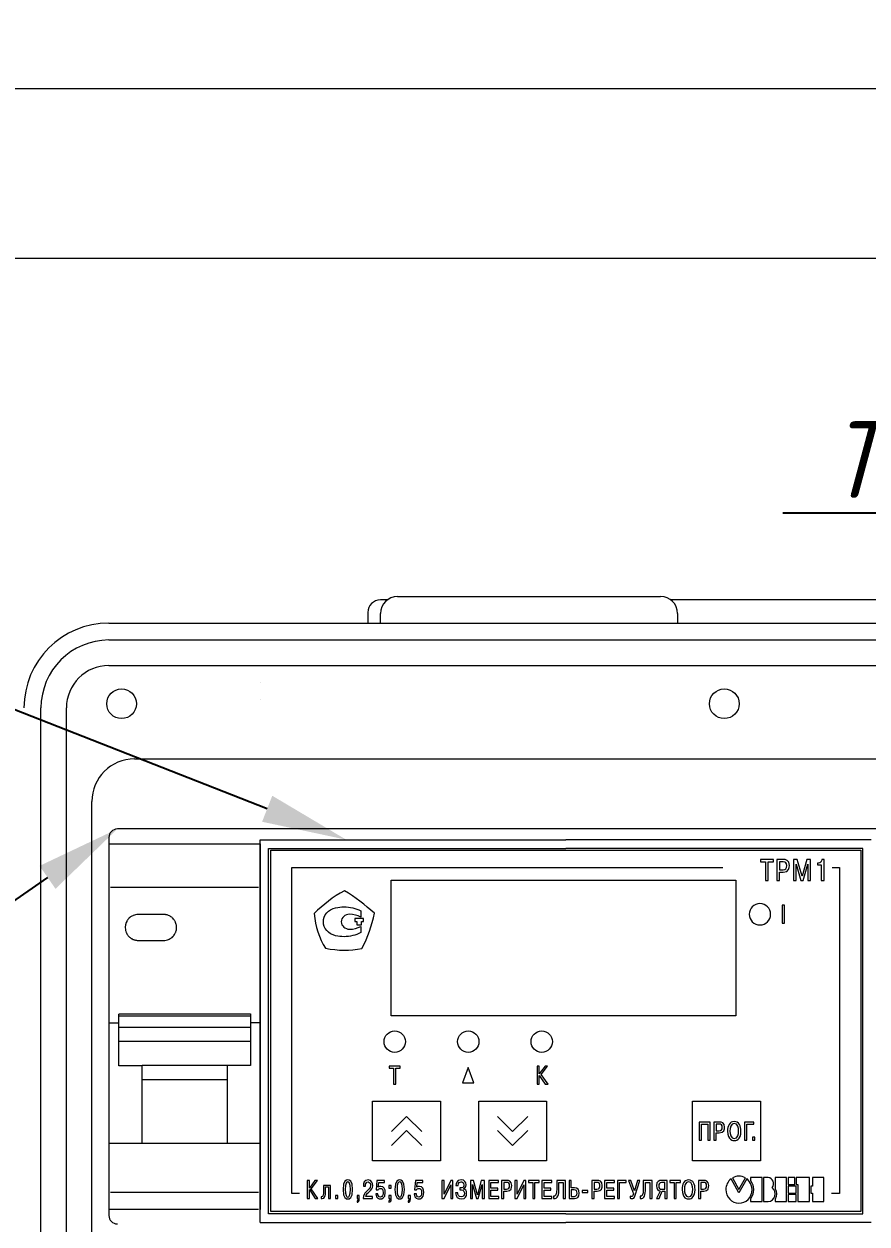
# Model space of a CAD drawing. Extents: x -319 to 3117, y -991 to 292.
# Drawn here: x 1763.8 to 1863.1, y -137.3 to 3.9 of the extents above; entities that cross this region are included whole.
import ezdxf
from ezdxf import colors
from ezdxf.entities.mleader import LeaderData, LeaderLine
from ezdxf.math import Vec2, Vec3

# ---------------------------------------------------------------- set-up
doc = ezdxf.new("R2010")
doc.units = 0
doc.linetypes.add('K5LT_BASIC', pattern=[0])
doc.layers.get('0').update_dxf_attribs({"lineweight": 15})
doc.layers.add('Layer 1', color=7, linetype='Continuous')
doc.styles.get("Standard").update_dxf_attribs({"font": 'GOST_Common Italic_0.ttf'})
doc.dimstyles.new('ISO-25', dxfattribs={"dimtxt": 2.5, "dimasz": 2.5, "dimexe": 1.25, "dimexo": 0.625, "dimtad": 1, "dimtxsty": 'Standard', "dimcen": 2.5, "dimadec": 0, "dimazin": 0, "dimtfac": 1, "dimtmove": 0, "dimatfit": 3, "dimfxl": 1, "dimarcsym": 0})

# ---------------------------------------------------------------- blocks, each defined once
blk = doc.blocks.new('A$C29DB3385')
at = {"layer": 'Layer 1', "lineweight": 20}
for points in [[(17.82, 83.37), (17.82, 83.37), (17.82, 83.37), (17.82, 83.37)], [(17.82, 81.37), (17.82, 81.37), (17.82, 81.37), (17.82, 81.37)], [(0, 64.38), (0, 64.38), (17.82, 64.38), (17.82, 64.38)], [(0, 64.38), (0, 64.38), (0, 21.39), (0, 21.39)], [(17.82, 64.38), (17.82, 64.38), (17.82, 38.29), (17.82, 38.29)], [(0.2, 59.27), (0.2, 59.27), (17.61, 59.27), (17.61, 59.27)], [(6.46, 56.07), (6.46, 56.07), (3.45, 56.07), (3.45, 56.07)], [(3.45, 53.02), (3.45, 53.02), (6.46, 53.02), (6.46, 53.02)], [(1.18, 38.27), (1.18, 38.27), (1.18, 44.34), (1.18, 44.34)], [(16.69, 44.34), (16.69, 44.34), (1.18, 44.34), (1.18, 44.34)], [(16.69, 44.1), (16.69, 44.1), (1.18, 44.1), (1.18, 44.1)], [(16.69, 44.37), (16.69, 44.37), (16.69, 38.29), (16.69, 38.29)], [(16.69, 44.37), (16.69, 44.37), (16.69, 44.37), (16.69, 44.37)], [(16.69, 44.35), (16.69, 44.35), (16.69, 44.35), (16.69, 44.35)], [(16.69, 44.1), (16.69, 44.1), (16.69, 44.1), (16.69, 44.1)], [(0, 43.31), (0, 43.31), (1.18, 43.31), (1.18, 43.31)], [(1.18, 42.82), (1.18, 42.82), (16.69, 42.82), (16.69, 42.82)], [(16.69, 43.34), (16.69, 43.34), (17.82, 43.34), (17.82, 43.34)], [(17.82, 43.34), (17.82, 43.34), (17.82, 43.34), (17.82, 43.34)], [(1.18, 41.14), (1.18, 41.14), (16.69, 41.14), (16.69, 41.14)], [(3.93, 38.27), (3.93, 38.27), (1.18, 38.27), (1.18, 38.27)], [(16.69, 38.29), (16.69, 38.29), (3.93, 38.29), (3.93, 38.29)], [(3.93, 29.16), (3.93, 29.16), (3.93, 38.27), (3.93, 38.27)], [(3.93, 38.27), (3.93, 38.27), (3.93, 38.27), (3.93, 38.27)], [(13.94, 38.27), (13.94, 38.27), (13.94, 29.16), (13.94, 29.16)], [(13.94, 38.27), (13.94, 38.27), (13.94, 38.27), (13.94, 38.27)], [(16.69, 38.29), (16.69, 38.29), (16.69, 38.29), (16.69, 38.29)], [(17.82, 38.29), (17.82, 38.29), (17.82, 21.35), (17.82, 21.35)], [(3.93, 36.65), (3.93, 36.65), (13.94, 36.65), (13.94, 36.65)], [(3.93, 36.65), (3.93, 36.65), (13.94, 36.65), (13.94, 36.65)], [(13.94, 36.65), (13.94, 36.65), (13.94, 36.65), (13.94, 36.65)], [(0, 29.16), (0, 29.16), (17.82, 29.16), (17.82, 29.16)], [(14.61, 29.16), (14.61, 29.16), (17.61, 29.16), (17.61, 29.16)], [(17.82, 29.16), (17.82, 29.16), (17.82, 29.16), (17.82, 29.16)], [(0.2, 23.39), (0.2, 23.39), (17.61, 23.39), (17.61, 23.39)], [(17.61, 23.39), (17.61, 23.39), (17.61, 23.39), (17.61, 23.39)], [(0, 21.39), (0, 21.39), (17.61, 21.39), (17.61, 21.39)], [(17.61, 21.39), (17.61, 21.39), (17.61, 21.39), (17.61, 21.39)]]:
    blk.add_open_spline(points, degree=3, dxfattribs=at)
for points, knots in [([(0, 59.24), (0, 56.7), (0, 54.08), (0, 51.43), (0, 51.43), (0, 48.77), (0, 46.08), (0, 43.41)], [0, 0, 0, 0, 0.333333, 0.333333, 0.333333, 0.666667, 1, 1, 1, 1]), ([(3.45, 56.07), (3.25, 56.07), (3.05, 56.03), (2.87, 55.95), (2.87, 55.95), (2.68, 55.87), (2.51, 55.76), (2.37, 55.62), (2.37, 55.62), (2.3, 55.55), (2.24, 55.47), (2.19, 55.39), (2.19, 55.39), (2.13, 55.3), (2.09, 55.22), (2.05, 55.12), (2.05, 55.12), (2.01, 55.03), (1.98, 54.94), (1.96, 54.84), (1.96, 54.84), (1.94, 54.75), (1.93, 54.65), (1.93, 54.55), (1.93, 54.55), (1.93, 54.35), (1.97, 54.15), (2.05, 53.97), (2.05, 53.97), (2.12, 53.79), (2.23, 53.61), (2.37, 53.47), (2.37, 53.47), (2.44, 53.4), (2.52, 53.34), (2.6, 53.28), (2.6, 53.28), (2.69, 53.22), (2.77, 53.18), (2.87, 53.14), (2.87, 53.14), (2.96, 53.1), (3.06, 53.07), (3.15, 53.05), (3.15, 53.05), (3.25, 53.03), (3.35, 53.02), (3.45, 53.02)], [0, 0, 0, 0, 0.076923, 0.076923, 0.076923, 0.115385, 0.153846, 0.153846, 0.153846, 0.192308, 0.230769, 0.230769, 0.230769, 0.269231, 0.307692, 0.307692, 0.307692, 0.346154, 0.384615, 0.384615, 0.384615, 0.423077, 0.461538, 0.461538, 0.461538, 0.5, 0.538462, 0.538462, 0.538462, 0.576923, 0.615385, 0.615385, 0.615385, 0.653846, 0.692308, 0.692308, 0.692308, 0.730769, 0.769231, 0.769231, 0.769231, 0.807692, 0.846154, 0.846154, 0.846154, 0.923077, 1, 1, 1, 1]), ([(6.46, 53.02), (6.66, 53.02), (6.86, 53.06), (7.04, 53.14), (7.04, 53.14), (7.23, 53.22), (7.4, 53.33), (7.54, 53.47), (7.54, 53.47), (7.61, 53.55), (7.67, 53.62), (7.72, 53.71), (7.72, 53.71), (7.78, 53.79), (7.82, 53.88), (7.86, 53.97), (7.86, 53.97), (7.9, 54.06), (7.93, 54.16), (7.95, 54.25), (7.95, 54.25), (7.96, 54.35), (7.97, 54.45), (7.97, 54.55), (7.97, 54.55), (7.97, 54.74), (7.93, 54.94), (7.86, 55.12), (7.86, 55.12), (7.78, 55.31), (7.67, 55.48), (7.53, 55.62), (7.53, 55.62), (7.46, 55.69), (7.39, 55.75), (7.3, 55.81), (7.3, 55.81), (7.22, 55.86), (7.13, 55.91), (7.04, 55.95), (7.04, 55.95), (6.95, 55.99), (6.85, 56.02), (6.75, 56.04), (6.75, 56.04), (6.66, 56.06), (6.56, 56.07), (6.46, 56.07)], [0, 0, 0, 0, 0.076923, 0.076923, 0.076923, 0.115385, 0.153846, 0.153846, 0.153846, 0.192308, 0.230769, 0.230769, 0.230769, 0.269231, 0.307692, 0.307692, 0.307692, 0.346154, 0.384615, 0.384615, 0.384615, 0.423077, 0.461538, 0.461538, 0.461538, 0.5, 0.538462, 0.538462, 0.538462, 0.576923, 0.615385, 0.615385, 0.615385, 0.653846, 0.692308, 0.692308, 0.692308, 0.730769, 0.769231, 0.769231, 0.769231, 0.807692, 0.846154, 0.846154, 0.846154, 0.923077, 1, 1, 1, 1])]:
    blk.add_open_spline(points, degree=3, knots=knots, dxfattribs=at)
blk = doc.blocks.new('*D170')
at = {"color": 0, "lineweight": -2, "transparency": 16777216}
for p, q in [((1631.77, -3.01), (1631.77, 110.27)), ((2131.77, -3.01), (2131.77, 110.27)), ((1641.77, 109.02), (2121.77, 109.02))]:
    blk.add_line(p, q, dxfattribs=at)
at = {"color": 0, "transparency": 16777216}
for points in [[(1641.77, 110.69), (1641.77, 107.36), (1631.77, 109.02)], [(2121.77, 110.69), (2121.77, 107.36), (2131.77, 109.02)]]:
    blk.add_solid(points, dxfattribs=at)
at = {"layer": 'Defpoints', "color": 0, "transparency": 16777216}
for p in [(2131.77, 109.02), (1631.77, -3.64), (2131.77, -3.64)]:
    blk.add_point(p, dxfattribs=at)
at = {"color": 0, "transparency": 16777216, "insert": (1881.77, 114.65), "char_height": 10, "attachment_point": 5}
blk.add_mtext('500', dxfattribs=at)

msp = doc.modelspace()

# ---------------------------------------------------------------- linework, layer by layer
at = {"color": 0, "linetype": 'Continuous', "lineweight": 20, "extrusion": (0, 1, -2.22045e-16)}
for p, q in [((1631.768, -3.639), (2131.768, -3.639)), ((2111.768, -23.639), (1651.768, -23.639))]:
    msp.add_line(p, q, dxfattribs=at)
at = {"color": 0, "lineweight": 15}
for p, q in [((1807.768, -63.451), (1838.768, -63.451)), ((1806.576, -63.843), (1805.768, -63.843)), ((1923.576, -63.843), (1839.959, -63.843)), ((1804.268, -65.337), (1804.268, -66.568)), ((1805.768, -66.568), (1805.768, -65.443)), ((1840.768, -65.443), (1840.768, -66.568)), ((1773.768, -66.568), (1989.768, -66.568)), ((1773.768, -68.568), (1989.768, -68.568)), ((1773.768, -71.568), (1989.768, -71.568)), ((1765.768, -151.568), (1765.768, -76.568)), ((1768.768, -151.568), (1768.768, -76.568)), ((1776.768, -82.568), (1986.768, -82.568)), ((1771.768, -142.568), (1771.768, -87.568)), ((1773.768, -91.818), (1773.768, -136.318)), ((1778.018, -90.818), (1774.768, -90.818)), ((1788.018, -90.818), (1778.018, -90.818)), ((1798.018, -90.818), (1788.018, -90.818)), ((1792.961, -90.818), (1789.711, -90.818)), ((1975.518, -90.818), (1798.018, -90.818)), ((1792.833, -93.328), (1862.333, -93.328)), ((1792.833, -135.828), (1792.833, -93.328)), ((1862.333, -93.328), (1862.333, -135.828)), ((1858.977, -95.367), (1859.837, -95.367)), ((1853.079, -99.8), (1853.079, -101.915)), ((1853.348, -99.8), (1853.079, -99.8)), ((1853.348, -101.915), (1853.348, -99.8)), ((1853.079, -101.915), (1853.348, -101.915)), ((1808.094, -118.753), (1806.786, -118.753)), ((1806.786, -118.753), (1806.786, -118.991)), ((1806.786, -118.991), (1807.306, -118.991)), ((1807.306, -118.991), (1807.306, -120.867)), ((1807.575, -120.867), (1807.575, -118.991)), ((1807.575, -118.991), (1808.094, -118.991)), ((1808.094, -118.991), (1808.094, -118.753)), ((1816.102, -118.903), (1815.439, -120.717)), ((1816.765, -120.717), (1816.102, -118.903)), ((1824.474, -118.753), (1824.205, -118.753)), ((1824.205, -118.753), (1824.205, -120.867)), ((1824.474, -119.653), (1824.474, -118.753)), ((1825.151, -118.753), (1824.474, -119.653)), ((1824.474, -120.867), (1824.474, -119.834)), ((1824.474, -119.834), (1825.181, -120.867)), ((1824.688, -119.731), (1825.452, -118.753)), ((1825.504, -120.867), (1824.688, -119.731)), ((1825.452, -118.753), (1825.151, -118.753)), ((1807.306, -120.867), (1807.575, -120.867)), ((1815.439, -120.717), (1816.765, -120.717)), ((1824.205, -120.867), (1824.474, -120.867)), ((1825.181, -120.867), (1825.504, -120.867)), ((1804.833, -129.876), (1804.833, -122.876)), ((1804.833, -122.876), (1812.833, -122.876)), ((1812.833, -122.876), (1812.833, -129.876)), ((1817.333, -129.876), (1817.333, -122.876)), ((1817.333, -122.876), (1825.333, -122.876)), ((1825.333, -122.876), (1825.333, -129.876)), ((1842.512, -129.876), (1842.512, -122.876)), ((1842.512, -122.876), (1850.512, -122.876)), ((1850.512, -122.876), (1850.512, -129.876)), ((1807.043, -126.445), (1808.832, -124.656)), ((1808.832, -124.656), (1810.622, -126.447)), ((1821.334, -126.447), (1819.543, -124.656)), ((1823.122, -124.658), (1821.334, -126.447)), ((1807.043, -128.094), (1808.832, -126.305)), ((1808.832, -126.305), (1810.622, -128.096)), ((1821.334, -128.096), (1819.543, -126.305)), ((1823.122, -126.307), (1821.334, -128.096)), ((1812.833, -129.876), (1804.833, -129.876)), ((1825.333, -129.876), (1817.333, -129.876)), ((1850.512, -129.876), (1842.512, -129.876)), ((1862.333, -135.828), (1792.833, -135.828))]:
    msp.add_line(p, q, dxfattribs=at)
at = {"color": 0, "linetype": 'K5LT_BASIC', "lineweight": 15}
for p, q in [((1791.583, -137.158), (1791.583, -92.078)), ((1791.583, -92.078), (1827.583, -92.078)), ((1792.583, -136.118), (1792.583, -93.118)), ((1792.583, -93.118), (1827.583, -93.118)), ((1863.583, -92.078), (1827.583, -92.078)), ((1862.583, -93.118), (1827.583, -93.118)), ((1862.583, -136.118), (1862.583, -93.118)), ((1827.583, -136.118), (1792.583, -136.118)), ((1827.583, -136.118), (1862.583, -136.118)), ((1791.583, -137.158), (1827.583, -137.158)), ((1863.583, -137.158), (1827.583, -137.158))]:
    msp.add_line(p, q, dxfattribs=at)
at = {"color": 0, "linetype": 'Continuous', "lineweight": 15}
for p, q in [((1852.051, -94.408), (1850.512, -94.408)), ((1850.512, -94.408), (1850.512, -94.688)), ((1852.051, -94.688), (1852.051, -94.408)), ((1853.234, -94.408), (1852.47, -94.408)), ((1852.47, -94.408), (1852.47, -96.895)), ((1854.868, -94.408), (1854.428, -94.408)), ((1854.428, -94.408), (1854.428, -96.895)), ((1855.429, -96.387), (1854.868, -94.408)), ((1855.991, -94.408), (1855.429, -96.387)), ((1856.432, -94.408), (1855.991, -94.408)), ((1856.432, -96.895), (1856.432, -94.408)), ((1858.012, -94.408), (1857.771, -94.408)), ((1858.012, -96.895), (1858.012, -94.408)), ((1850.512, -94.688), (1851.124, -94.688)), ((1851.124, -94.688), (1851.124, -96.895)), ((1851.44, -96.895), (1851.44, -94.688)), ((1851.44, -94.688), (1852.051, -94.688)), ((1853.184, -94.688), (1852.786, -94.688)), ((1852.786, -94.688), (1852.786, -95.623)), ((1852.786, -95.623), (1853.184, -95.623)), ((1852.786, -96.895), (1852.786, -95.904)), ((1852.786, -95.904), (1853.213, -95.904)), ((1854.744, -95.09), (1854.733, -94.955)), ((1854.733, -94.955), (1854.744, -94.955)), ((1854.744, -94.955), (1855.298, -96.895)), ((1854.744, -96.895), (1854.744, -95.09)), ((1855.561, -96.895), (1856.115, -94.955)), ((1856.115, -94.955), (1856.126, -94.955)), ((1856.126, -94.955), (1856.115, -95.09)), ((1856.115, -95.09), (1856.115, -96.895)), ((1857.351, -94.852), (1857.262, -94.852)), ((1857.262, -94.852), (1857.262, -95.026)), ((1857.262, -95.026), (1857.696, -95.026)), ((1857.696, -95.026), (1857.696, -96.895)), ((1851.124, -96.895), (1851.44, -96.895)), ((1852.47, -96.895), (1852.786, -96.895)), ((1854.428, -96.895), (1854.744, -96.895)), ((1855.298, -96.895), (1855.561, -96.895)), ((1856.115, -96.895), (1856.432, -96.895)), ((1857.696, -96.895), (1858.012, -96.895)), ((1844.593, -125.319), (1843.294, -125.319)), ((1843.294, -125.319), (1843.294, -127.433)), ((1843.563, -127.433), (1843.563, -125.558)), ((1843.563, -125.558), (1844.324, -125.558)), ((1844.324, -125.558), (1844.324, -127.433)), ((1844.593, -127.433), (1844.593, -125.319)), ((1845.695, -125.319), (1845.045, -125.319)), ((1845.045, -125.319), (1845.045, -127.433)), ((1845.653, -125.558), (1845.314, -125.558)), ((1845.314, -125.558), (1845.314, -126.352)), ((1849.73, -125.319), (1848.655, -125.319)), ((1848.655, -125.319), (1848.655, -127.433)), ((1848.923, -127.433), (1848.923, -125.558)), ((1848.923, -125.558), (1849.73, -125.558)), ((1849.73, -125.558), (1849.73, -125.319)), ((1845.314, -126.352), (1845.653, -126.352)), ((1845.314, -127.433), (1845.314, -126.591)), ((1845.314, -126.591), (1845.677, -126.591)), ((1849.854, -127.104), (1849.576, -127.104)), ((1849.576, -127.104), (1849.576, -127.433)), ((1849.854, -127.433), (1849.854, -127.104)), ((1843.294, -127.433), (1843.563, -127.433)), ((1844.324, -127.433), (1844.593, -127.433)), ((1845.045, -127.433), (1845.314, -127.433)), ((1848.655, -127.433), (1848.923, -127.433)), ((1849.576, -127.433), (1849.854, -127.433)), ((1797.39, -132.19), (1797.131, -132.19)), ((1797.131, -132.19), (1797.131, -134.304)), ((1798.041, -132.19), (1797.39, -133.09)), ((1797.39, -133.09), (1797.39, -132.19)), ((1797.596, -133.169), (1798.332, -132.19)), ((1798.332, -132.19), (1798.041, -132.19)), ((1799.881, -132.77), (1799.052, -132.77)), ((1799.052, -132.77), (1799.052, -133.347)), ((1799.881, -134.304), (1799.881, -132.77)), ((1804.001, -132.864), (1804.001, -132.773)), ((1805.352, -132.19), (1805.244, -133.305)), ((1806.239, -132.19), (1805.352, -132.19)), ((1805.5, -132.997), (1805.555, -132.429)), ((1805.555, -132.429), (1806.239, -132.429)), ((1806.239, -132.429), (1806.239, -132.19)), ((1807.032, -132.77), (1806.764, -132.77)), ((1806.764, -132.77), (1806.764, -133.099)), ((1807.032, -133.099), (1807.032, -132.77)), ((1809.884, -132.19), (1809.776, -133.305)), ((1810.771, -132.19), (1809.884, -132.19)), ((1810.032, -132.997), (1810.088, -132.429)), ((1810.088, -132.429), (1810.771, -132.429)), ((1810.771, -132.429), (1810.771, -132.19)), ((1813.265, -132.19), (1813.006, -132.19)), ((1813.006, -132.19), (1813.006, -134.304)), ((1813.259, -134.304), (1814.039, -132.692)), ((1814.041, -132.19), (1813.265, -133.791)), ((1813.265, -133.791), (1813.265, -132.19)), ((1814.039, -132.692), (1814.039, -134.304)), ((1814.297, -132.19), (1814.041, -132.19)), ((1814.297, -134.304), (1814.297, -132.19)), ((1814.644, -132.776), (1814.902, -132.776)), ((1816.72, -132.19), (1816.36, -132.19)), ((1816.36, -132.19), (1816.36, -134.304)), ((1816.618, -132.77), (1816.61, -132.655)), ((1816.61, -132.655), (1816.618, -132.655)), ((1816.618, -132.655), (1817.072, -134.304)), ((1816.618, -134.304), (1816.618, -132.77)), ((1817.18, -133.872), (1816.72, -132.19)), ((1817.639, -132.19), (1817.18, -133.872)), ((1817.287, -134.304), (1817.741, -132.655)), ((1818, -132.19), (1817.639, -132.19)), ((1817.741, -132.655), (1817.75, -132.655)), ((1817.75, -132.655), (1817.741, -132.77)), ((1817.741, -132.77), (1817.741, -134.304)), ((1818, -134.304), (1818, -132.19)), ((1819.675, -132.19), (1818.524, -132.19)), ((1818.524, -132.19), (1818.524, -134.304)), ((1818.782, -132.429), (1819.675, -132.429)), ((1818.782, -133.093), (1818.782, -132.429)), ((1819.675, -132.429), (1819.675, -132.19)), ((1820.652, -132.19), (1820.027, -132.19)), ((1820.027, -132.19), (1820.027, -134.304)), ((1820.286, -132.429), (1820.286, -133.223)), ((1820.612, -132.429), (1820.286, -132.429)), ((1821.86, -132.19), (1821.601, -132.19)), ((1821.601, -132.19), (1821.601, -134.304)), ((1821.854, -134.304), (1822.633, -132.692)), ((1822.636, -132.19), (1821.86, -133.791)), ((1821.86, -133.791), (1821.86, -132.19)), ((1822.633, -132.692), (1822.633, -134.304)), ((1822.892, -132.19), (1822.636, -132.19)), ((1822.892, -134.304), (1822.892, -132.19)), ((1824.466, -132.19), (1823.205, -132.19)), ((1823.205, -132.19), (1823.205, -132.429)), ((1823.205, -132.429), (1823.706, -132.429)), ((1823.706, -132.429), (1823.706, -134.304)), ((1823.965, -134.304), (1823.965, -132.429)), ((1823.965, -132.429), (1824.466, -132.429)), ((1824.466, -132.429), (1824.466, -132.19)), ((1825.931, -132.19), (1824.78, -132.19)), ((1824.78, -132.19), (1824.78, -134.304)), ((1825.038, -132.429), (1825.931, -132.429)), ((1825.038, -133.093), (1825.038, -132.429)), ((1825.931, -132.429), (1825.931, -132.19)), ((1827.548, -132.19), (1826.525, -132.19)), ((1826.525, -132.19), (1826.525, -133.099)), ((1826.783, -132.429), (1827.289, -132.429)), ((1826.783, -133.16), (1826.783, -132.429)), ((1827.289, -132.429), (1827.289, -134.304)), ((1827.548, -134.304), (1827.548, -132.19)), ((1827.984, -132.19), (1827.984, -134.304)), ((1828.244, -132.19), (1827.984, -132.19)), ((1828.244, -133.051), (1828.244, -132.19)), ((1831.303, -132.19), (1830.678, -132.19)), ((1830.678, -132.19), (1830.678, -134.304)), ((1831.262, -132.429), (1830.937, -132.429)), ((1830.937, -132.429), (1830.937, -133.223)), ((1833.316, -132.19), (1832.164, -132.19)), ((1832.164, -132.19), (1832.164, -134.304)), ((1832.423, -132.429), (1833.316, -132.429)), ((1832.423, -133.093), (1832.423, -132.429)), ((1833.316, -132.429), (1833.316, -132.19)), ((1834.703, -132.19), (1833.668, -132.19)), ((1833.668, -132.19), (1833.668, -134.304)), ((1833.927, -134.304), (1833.927, -132.429)), ((1833.927, -132.429), (1834.703, -132.429)), ((1834.703, -132.429), (1834.703, -132.19)), ((1835.27, -132.19), (1834.97, -132.19)), ((1834.97, -132.19), (1835.558, -133.779)), ((1835.692, -133.416), (1835.27, -132.19)), ((1836.041, -132.19), (1835.692, -133.416)), ((1835.782, -133.927), (1836.308, -132.19)), ((1836.308, -132.19), (1836.041, -132.19)), ((1837.751, -132.19), (1836.727, -132.19)), ((1836.727, -132.19), (1836.727, -133.099)), ((1836.986, -132.429), (1837.492, -132.429)), ((1836.986, -133.16), (1836.986, -132.429)), ((1837.492, -132.429), (1837.492, -134.304)), ((1837.751, -134.304), (1837.751, -132.19)), ((1839.52, -132.19), (1838.862, -132.19)), ((1839.261, -132.429), (1838.88, -132.429)), ((1839.261, -133.226), (1839.261, -132.429)), ((1839.52, -134.304), (1839.52, -132.19)), ((1841.102, -132.19), (1839.842, -132.19)), ((1839.842, -132.19), (1839.842, -132.429)), ((1839.842, -132.429), (1840.342, -132.429)), ((1840.342, -132.429), (1840.342, -134.304)), ((1840.602, -134.304), (1840.602, -132.429)), ((1840.602, -132.429), (1841.102, -132.429)), ((1841.102, -132.429), (1841.102, -132.19)), ((1843.856, -132.19), (1843.231, -132.19)), ((1843.231, -132.19), (1843.231, -134.304)), ((1843.815, -132.429), (1843.49, -132.429)), ((1843.49, -132.429), (1843.49, -133.223)), ((1847.989, -133.64), (1847.065, -131.99)), ((1847.222, -131.89), (1847.991, -133.272)), ((1848.916, -131.988), (1847.989, -133.64)), ((1847.991, -133.272), (1848.763, -131.89)), ((1850.711, -131.86), (1849.352, -131.86)), ((1849.352, -131.86), (1849.352, -132.186)), ((1850.711, -134.679), (1850.711, -131.86)), ((1851.418, -131.86), (1850.891, -131.86)), ((1850.891, -131.86), (1850.891, -134.68)), ((1853.605, -131.86), (1852.248, -131.86)), ((1852.248, -131.86), (1852.248, -133.167)), ((1853.605, -134.68), (1853.605, -131.86)), ((1854.57, -131.861), (1853.787, -131.861)), ((1853.787, -131.861), (1853.787, -132.678)), ((1853.787, -132.678), (1854.57, -132.678)), ((1854.57, -132.678), (1854.57, -131.861)), ((1856.289, -131.861), (1854.749, -131.861)), ((1854.749, -131.861), (1854.749, -132.678)), ((1854.749, -132.678), (1854.93, -132.678)), ((1854.93, -132.678), (1854.93, -134.681)), ((1856.289, -134.681), (1856.289, -131.861)), ((1858.01, -131.862), (1856.652, -131.862)), ((1856.652, -131.862), (1856.652, -132.868)), ((1858.01, -134.682), (1858.01, -131.862)), ((1797.39, -134.304), (1797.39, -133.272)), ((1797.39, -133.272), (1798.07, -134.304)), ((1798.381, -134.304), (1797.596, -133.169)), ((1798.782, -134.108), (1798.782, -134.301)), ((1799.285, -133.347), (1799.285, -132.957)), ((1799.285, -132.957), (1799.64, -132.957)), ((1799.64, -132.957), (1799.64, -134.304)), ((1800.744, -133.975), (1800.476, -133.975)), ((1800.476, -133.975), (1800.476, -134.304)), ((1800.744, -134.304), (1800.744, -133.975)), ((1803.272, -133.975), (1803.004, -133.975)), ((1803.004, -133.975), (1803.004, -134.304)), ((1803.272, -134.408), (1803.272, -133.975)), ((1803.748, -132.8), (1803.748, -132.864)), ((1803.748, -132.864), (1804.001, -132.864)), ((1804.838, -134.066), (1804.021, -134.066)), ((1804.838, -134.304), (1804.838, -134.066)), ((1805.457, -133.764), (1805.201, -133.764)), ((1805.244, -133.305), (1805.488, -133.305)), ((1806.764, -133.099), (1807.032, -133.099)), ((1807.032, -133.975), (1806.764, -133.975)), ((1806.764, -133.975), (1806.764, -134.304)), ((1807.032, -134.408), (1807.032, -133.975)), ((1809.298, -133.975), (1809.03, -133.975)), ((1809.03, -133.975), (1809.03, -134.304)), ((1809.298, -134.408), (1809.298, -133.975)), ((1809.989, -133.764), (1809.733, -133.764)), ((1809.776, -133.305), (1810.021, -133.305)), ((1814.876, -133.655), (1814.617, -133.655)), ((1815.275, -133.072), (1815.095, -133.072)), ((1815.095, -133.072), (1815.095, -133.311)), ((1815.095, -133.311), (1815.292, -133.311)), ((1815.548, -133.187), (1815.548, -133.175)), ((1819.594, -133.093), (1818.782, -133.093)), ((1818.782, -134.066), (1818.782, -133.332)), ((1818.782, -133.332), (1819.594, -133.332)), ((1819.701, -134.066), (1818.782, -134.066)), ((1819.594, -133.332), (1819.594, -133.093)), ((1819.701, -134.304), (1819.701, -134.066)), ((1820.286, -133.223), (1820.612, -133.223)), ((1820.286, -134.304), (1820.286, -133.462)), ((1820.286, -133.462), (1820.635, -133.462)), ((1825.85, -133.093), (1825.038, -133.093)), ((1825.038, -134.066), (1825.038, -133.332)), ((1825.038, -133.332), (1825.85, -133.332)), ((1825.957, -134.066), (1825.038, -134.066)), ((1825.85, -133.332), (1825.85, -133.093)), ((1825.957, -134.304), (1825.957, -134.066)), ((1826.16, -134.048), (1826.16, -134.301)), ((1828.636, -133.051), (1828.244, -133.051)), ((1828.584, -133.29), (1828.244, -133.29)), ((1828.244, -133.29), (1828.244, -134.066)), ((1828.244, -134.066), (1828.604, -134.066)), ((1830.172, -133.368), (1829.538, -133.368)), ((1829.538, -133.368), (1829.538, -133.625)), ((1829.538, -133.625), (1830.172, -133.625)), ((1830.172, -133.625), (1830.172, -133.368)), ((1830.937, -133.223), (1831.262, -133.223)), ((1830.937, -134.304), (1830.937, -133.462)), ((1830.937, -133.462), (1831.286, -133.462)), ((1833.234, -133.093), (1832.423, -133.093)), ((1832.423, -134.066), (1832.423, -133.332)), ((1832.423, -133.332), (1833.234, -133.332)), ((1833.342, -134.066), (1832.423, -134.066)), ((1833.234, -133.332), (1833.234, -133.093)), ((1833.342, -134.304), (1833.342, -134.066)), ((1835.165, -134.039), (1835.165, -134.295)), ((1836.363, -134.048), (1836.363, -134.301)), ((1838.699, -133.434), (1838.278, -134.304)), ((1838.58, -134.304), (1838.958, -133.465)), ((1838.909, -133.226), (1839.261, -133.226)), ((1838.958, -133.465), (1839.261, -133.465)), ((1839.261, -133.465), (1839.261, -134.304)), ((1843.49, -133.223), (1843.815, -133.223)), ((1843.49, -134.304), (1843.49, -133.462)), ((1843.49, -133.462), (1843.839, -133.462)), ((1854.75, -132.868), (1853.787, -132.868)), ((1853.787, -132.868), (1853.787, -133.675)), ((1853.787, -133.675), (1854.75, -133.675)), ((1854.75, -133.863), (1853.787, -133.863)), ((1853.787, -133.863), (1853.787, -134.68)), ((1854.75, -133.675), (1854.75, -132.868)), ((1854.75, -134.68), (1854.75, -133.863)), ((1856.652, -132.868), (1856.471, -132.868)), ((1856.471, -132.868), (1856.471, -133.675)), ((1856.471, -133.675), (1856.652, -133.675)), ((1856.652, -133.675), (1856.652, -134.682)), ((1797.131, -134.304), (1797.39, -134.304)), ((1798.07, -134.304), (1798.381, -134.304)), ((1799.64, -134.304), (1799.881, -134.304)), ((1800.476, -134.304), (1800.744, -134.304)), ((1803.004, -134.304), (1803.115, -134.304)), ((1803.004, -134.589), (1803.004, -134.764)), ((1803.115, -134.304), (1803.115, -134.374)), ((1803.742, -134.304), (1804.838, -134.304)), ((1806.764, -134.304), (1806.874, -134.304)), ((1806.764, -134.589), (1806.764, -134.764)), ((1806.874, -134.304), (1806.874, -134.374)), ((1809.03, -134.304), (1809.141, -134.304)), ((1809.03, -134.589), (1809.03, -134.764)), ((1809.141, -134.304), (1809.141, -134.374)), ((1813.006, -134.304), (1813.259, -134.304)), ((1814.039, -134.304), (1814.297, -134.304)), ((1816.36, -134.304), (1816.618, -134.304)), ((1817.072, -134.304), (1817.287, -134.304)), ((1817.741, -134.304), (1818, -134.304)), ((1818.524, -134.304), (1819.701, -134.304)), ((1820.027, -134.304), (1820.286, -134.304)), ((1821.601, -134.304), (1821.854, -134.304)), ((1822.633, -134.304), (1822.892, -134.304)), ((1823.706, -134.304), (1823.965, -134.304)), ((1824.78, -134.304), (1825.957, -134.304)), ((1827.289, -134.304), (1827.548, -134.304)), ((1827.984, -134.304), (1828.636, -134.304)), ((1830.678, -134.304), (1830.937, -134.304)), ((1832.164, -134.304), (1833.342, -134.304)), ((1833.668, -134.304), (1833.927, -134.304)), ((1837.492, -134.304), (1837.751, -134.304)), ((1838.278, -134.304), (1838.58, -134.304)), ((1839.261, -134.304), (1839.52, -134.304)), ((1840.342, -134.304), (1840.602, -134.304)), ((1843.231, -134.304), (1843.49, -134.304)), ((1849.352, -134.361), (1849.352, -134.679)), ((1849.352, -134.679), (1850.711, -134.679)), ((1850.891, -134.68), (1851.418, -134.68)), ((1852.248, -134.379), (1852.248, -134.68)), ((1852.248, -134.68), (1853.605, -134.68)), ((1853.787, -134.68), (1854.75, -134.68)), ((1854.93, -134.681), (1856.289, -134.681)), ((1856.652, -134.682), (1858.01, -134.682))]:
    msp.add_line(p, q, dxfattribs=at)
at = {"color": 0, "lineweight": 15}
for centre in [(1775.268, -76.068), (1846.268, -76.068)]:
    msp.add_circle(centre, 1.75, dxfattribs=at)
for centre, radius, start, end in [((1807.764, -65.447), 1.996, 89.89087, 179.89079), ((1838.771, -65.447), 1.996, 0.10936, 90.10909), ((1805.765, -65.34), 1.497, 89.89091, 179.89053), ((1773.768, -76.568), 10, 90, 180), ((1773.768, -76.568), 8, 90, 180), ((1773.768, -76.568), 5, 90, 180), ((1776.768, -87.568), 5, 90, 180), ((1774.768, -91.818), 1, 90, 180), ((1774.768, -136.318), 1, 180, 270)]:
    msp.add_arc(centre, radius, start, end, dxfattribs=at)
for points in [[(1850.238, -93.329), (1852.61, -93.329), (1854.732, -93.329), (1856.512, -93.329)], [(1850.238, -93.329), (1852.61, -93.329), (1854.732, -93.329), (1856.512, -93.329)], [(1862.337, -97.711), (1862.337, -100.535), (1862.337, -104.47), (1862.337, -108.747)], [(1862.337, -97.711), (1862.337, -100.535), (1862.337, -104.47), (1862.337, -108.747)], [(1850.457, -102.117), (1851.152, -102.117), (1851.716, -101.553), (1851.716, -100.858)]]:
    msp.add_open_spline(points, degree=3, dxfattribs=at)
at = {"color": 0, "linetype": 'Continuous', "lineweight": 15}
for points, knots in [([(1853.213, -95.904), (1853.906, -95.904), (1853.941, -95.36), (1853.941, -95.122), (1853.941, -94.465), (1853.486, -94.408), (1853.234, -94.408)], [4, 4, 4, 4, 5, 5, 5, 6, 6, 6, 6]), ([(1853.184, -95.623), (1853.515, -95.623), (1853.621, -95.431), (1853.621, -95.129), (1853.621, -94.824), (1853.483, -94.688), (1853.184, -94.688)], [1, 1, 1, 1, 2, 2, 2, 3, 3, 3, 3]), ([(1845.653, -126.352), (1845.933, -126.352), (1846.024, -126.189), (1846.024, -125.932), (1846.024, -125.672), (1845.906, -125.558), (1845.653, -125.558)], [1, 1, 1, 1, 2, 2, 2, 3, 3, 3, 3]), ([(1845.677, -126.591), (1846.266, -126.591), (1846.296, -126.128), (1846.296, -125.926), (1846.296, -125.367), (1845.909, -125.319), (1845.695, -125.319)], [4, 4, 4, 4, 5, 5, 5, 6, 6, 6, 6]), ([(1804.338, -133.604), (1804.739, -133.256), (1804.844, -133.132), (1804.844, -132.767), (1804.844, -132.604), (1804.809, -132.127), (1804.303, -132.127), (1803.835, -132.127), (1803.748, -132.553), (1803.748, -132.8)], [2, 2, 2, 2, 3, 3, 3, 4, 4, 4, 5, 5, 5, 5]), ([(1804.001, -132.773), (1804.001, -132.571), (1804.088, -132.365), (1804.294, -132.365), (1804.556, -132.365), (1804.582, -132.661), (1804.582, -132.77), (1804.582, -133.154), (1804.35, -133.253), (1804.076, -133.525)], [8, 8, 8, 8, 9, 9, 9, 10, 10, 10, 11, 11, 11, 11]), ([(1815.548, -133.175), (1815.697, -133.136), (1815.854, -133.006), (1815.854, -132.719), (1815.854, -132.39), (1815.682, -132.127), (1815.275, -132.127), (1814.699, -132.127), (1814.647, -132.604), (1814.644, -132.776)], [4, 4, 4, 4, 5, 5, 5, 6, 6, 6, 7, 7, 7, 7]), ([(1814.902, -132.776), (1814.923, -132.414), (1815.115, -132.365), (1815.257, -132.365), (1815.33, -132.365), (1815.589, -132.372), (1815.589, -132.737), (1815.589, -133.06), (1815.356, -133.072), (1815.275, -133.072)], [8, 8, 8, 8, 9, 9, 9, 10, 10, 10, 11, 11, 11, 11]), ([(1820.612, -133.223), (1820.882, -133.223), (1820.97, -133.06), (1820.97, -132.803), (1820.97, -132.544), (1820.856, -132.429), (1820.612, -132.429)], [1, 1, 1, 1, 2, 2, 2, 3, 3, 3, 3]), ([(1820.635, -133.462), (1821.202, -133.462), (1821.231, -133), (1821.231, -132.797), (1821.231, -132.239), (1820.859, -132.19), (1820.652, -132.19)], [4, 4, 4, 4, 5, 5, 5, 6, 6, 6, 6]), ([(1831.262, -133.223), (1831.533, -133.223), (1831.62, -133.06), (1831.62, -132.803), (1831.62, -132.544), (1831.507, -132.429), (1831.262, -132.429)], [1, 1, 1, 1, 2, 2, 2, 3, 3, 3, 3]), ([(1831.286, -133.462), (1831.853, -133.462), (1831.882, -133), (1831.882, -132.797), (1831.882, -132.239), (1831.509, -132.19), (1831.303, -132.19)], [4, 4, 4, 4, 5, 5, 5, 6, 6, 6, 6]), ([(1838.862, -132.19), (1838.627, -132.19), (1838.275, -132.269), (1838.275, -132.822), (1838.275, -133.205), (1838.473, -133.398), (1838.699, -133.434)], [4, 4, 4, 4, 5, 5, 5, 6, 6, 6, 6]), ([(1838.88, -132.429), (1838.638, -132.429), (1838.537, -132.613), (1838.537, -132.825), (1838.537, -133.132), (1838.705, -133.226), (1838.909, -133.226)], [2, 2, 2, 2, 3, 3, 3, 4, 4, 4, 4]), ([(1843.815, -133.223), (1844.086, -133.223), (1844.173, -133.06), (1844.173, -132.803), (1844.173, -132.544), (1844.06, -132.429), (1843.815, -132.429)], [1, 1, 1, 1, 2, 2, 2, 3, 3, 3, 3]), ([(1843.839, -133.462), (1844.406, -133.462), (1844.435, -133), (1844.435, -132.797), (1844.435, -132.239), (1844.062, -132.19), (1843.856, -132.19)], [4, 4, 4, 4, 5, 5, 5, 6, 6, 6, 6]), ([(1847.065, -131.99), (1846.695, -132.282), (1846.45, -132.746), (1846.45, -133.266), (1846.45, -134.149), (1847.142, -134.868), (1847.991, -134.868)], [0, 0, 0, 0, 1, 1, 1, 2, 2, 2, 2]), ([(1799.052, -133.347), (1799.052, -133.827), (1799.041, -134.114), (1798.828, -134.114), (1798.814, -134.114), (1798.796, -134.111), (1798.782, -134.108)], [1, 1, 1, 1, 2, 2, 2, 3, 3, 3, 3]), ([(1798.782, -134.301), (1798.817, -134.311), (1798.849, -134.314), (1798.884, -134.314), (1799.206, -134.314), (1799.285, -134.035), (1799.285, -133.347)], [4, 4, 4, 4, 5, 5, 5, 6, 6, 6, 6]), ([(1805.201, -133.764), (1805.235, -134.362), (1805.631, -134.368), (1805.747, -134.368), (1805.91, -134.368), (1806.329, -134.32), (1806.329, -133.616), (1806.329, -133.253), (1806.178, -132.894), (1805.817, -132.894), (1805.683, -132.894), (1805.59, -132.927), (1805.5, -132.997)], [0, 0, 0, 0, 1, 1, 1, 2, 2, 2, 3, 3, 3, 4, 4, 4, 4]), ([(1805.488, -133.305), (1805.529, -133.193), (1805.64, -133.121), (1805.768, -133.121), (1805.931, -133.121), (1806.082, -133.247), (1806.082, -133.619), (1806.082, -133.845), (1806.029, -134.141), (1805.747, -134.141), (1805.52, -134.141), (1805.457, -133.906), (1805.457, -133.764)], [10, 10, 10, 10, 11, 11, 11, 12, 12, 12, 13, 13, 13, 14, 14, 14, 14]), ([(1809.733, -133.764), (1809.768, -134.362), (1810.163, -134.368), (1810.28, -134.368), (1810.443, -134.368), (1810.861, -134.32), (1810.861, -133.616), (1810.861, -133.253), (1810.71, -132.894), (1810.35, -132.894), (1810.216, -132.894), (1810.123, -132.927), (1810.032, -132.997)], [0, 0, 0, 0, 1, 1, 1, 2, 2, 2, 3, 3, 3, 4, 4, 4, 4]), ([(1810.021, -133.305), (1810.062, -133.193), (1810.172, -133.121), (1810.3, -133.121), (1810.463, -133.121), (1810.614, -133.247), (1810.614, -133.619), (1810.614, -133.845), (1810.562, -134.141), (1810.28, -134.141), (1810.053, -134.141), (1809.989, -133.906), (1809.989, -133.764)], [10, 10, 10, 10, 11, 11, 11, 12, 12, 12, 13, 13, 13, 14, 14, 14, 14]), ([(1814.617, -133.655), (1814.647, -134.153), (1814.882, -134.368), (1815.304, -134.368), (1815.795, -134.368), (1815.915, -134.017), (1815.915, -133.736), (1815.915, -133.371), (1815.728, -133.232), (1815.548, -133.187)], [0, 0, 0, 0, 1, 1, 1, 2, 2, 2, 3, 3, 3, 3]), ([(1815.292, -133.311), (1815.603, -133.311), (1815.65, -133.537), (1815.65, -133.71), (1815.65, -133.96), (1815.528, -134.129), (1815.289, -134.129), (1814.952, -134.129), (1814.879, -133.857), (1814.876, -133.655)], [14, 14, 14, 14, 15, 15, 15, 16, 16, 16, 17, 17, 17, 17]), ([(1828.604, -134.066), (1828.683, -134.066), (1828.924, -134.048), (1828.924, -133.676), (1828.924, -133.432), (1828.802, -133.29), (1828.584, -133.29)], [1, 1, 1, 1, 2, 2, 2, 3, 3, 3, 3]), ([(1828.636, -134.304), (1828.872, -134.304), (1829.186, -134.199), (1829.186, -133.685), (1829.186, -133.284), (1828.979, -133.051), (1828.636, -133.051)], [3, 3, 3, 3, 4, 4, 4, 5, 5, 5, 5]), ([(1835.558, -133.779), (1835.494, -134.054), (1835.425, -134.09), (1835.337, -134.09), (1835.311, -134.09), (1835.241, -134.084), (1835.165, -134.039)], [3, 3, 3, 3, 4, 4, 4, 5, 5, 5, 5]), ([(1835.165, -134.295), (1835.239, -134.329), (1835.288, -134.335), (1835.366, -134.335), (1835.524, -134.335), (1835.669, -134.304), (1835.782, -133.927)], [6, 6, 6, 6, 7, 7, 7, 8, 8, 8, 8])]:
    msp.add_open_spline(points, degree=3, knots=knots, dxfattribs=at)
for points in [[(1857.771, -94.408), (1857.749, -94.649), (1857.582, -94.852), (1857.351, -94.852)], [(1847.44, -125.255), (1846.879, -125.255), (1846.649, -125.778), (1846.649, -126.376)], [(1847.44, -125.494), (1847.027, -125.494), (1846.93, -126.008), (1846.93, -126.376)], [(1848.232, -126.376), (1848.232, -125.778), (1848.002, -125.255), (1847.44, -125.255)], [(1847.951, -126.376), (1847.951, -126.008), (1847.854, -125.494), (1847.44, -125.494)], [(1846.649, -126.376), (1846.649, -127.476), (1847.314, -127.497), (1847.44, -127.497)], [(1846.93, -126.376), (1846.93, -126.711), (1847.009, -127.258), (1847.44, -127.258)], [(1847.44, -127.497), (1847.567, -127.497), (1848.232, -127.476), (1848.232, -126.376)], [(1847.44, -127.258), (1847.872, -127.258), (1847.951, -126.711), (1847.951, -126.376)], [(1801.918, -132.127), (1801.778, -132.127), (1801.351, -132.157), (1801.351, -133.247)], [(1801.918, -132.353), (1801.769, -132.353), (1801.606, -132.525), (1801.606, -133.247)], [(1802.485, -133.247), (1802.485, -132.157), (1802.057, -132.127), (1801.918, -132.127)], [(1802.229, -133.247), (1802.229, -132.525), (1802.066, -132.353), (1801.918, -132.353)], [(1808.031, -132.127), (1807.891, -132.127), (1807.464, -132.157), (1807.464, -133.247)], [(1808.031, -132.353), (1807.882, -132.353), (1807.72, -132.525), (1807.72, -133.247)], [(1808.598, -133.247), (1808.598, -132.157), (1808.17, -132.127), (1808.031, -132.127)], [(1808.342, -133.247), (1808.342, -132.525), (1808.179, -132.353), (1808.031, -132.353)], [(1842.061, -132.127), (1841.52, -132.127), (1841.3, -132.649), (1841.3, -133.247)], [(1842.061, -132.365), (1841.663, -132.365), (1841.57, -132.879), (1841.57, -133.247)], [(1842.824, -133.247), (1842.824, -132.649), (1842.602, -132.127), (1842.061, -132.127)], [(1842.553, -133.247), (1842.553, -132.879), (1842.46, -132.365), (1842.061, -132.365)], [(1848.763, -131.89), (1848.247, -131.608), (1847.735, -131.608), (1847.222, -131.89)], [(1849.533, -133.266), (1849.557, -132.535), (1848.929, -131.963), (1848.916, -131.988)], [(1849.352, -132.186), (1849.824, -132.901), (1849.824, -133.628), (1849.352, -134.361)], [(1851.887, -133.037), (1852.293, -132.599), (1851.982, -131.879), (1851.418, -131.86)], [(1801.351, -133.247), (1801.351, -134.338), (1801.778, -134.368), (1801.918, -134.368)], [(1801.606, -133.247), (1801.606, -133.969), (1801.769, -134.141), (1801.918, -134.141)], [(1801.918, -134.368), (1802.057, -134.368), (1802.485, -134.338), (1802.485, -133.247)], [(1801.918, -134.141), (1802.066, -134.141), (1802.229, -133.969), (1802.229, -133.247)], [(1804.076, -133.525), (1803.852, -133.749), (1803.745, -133.9), (1803.742, -134.304)], [(1804.021, -134.066), (1804.059, -133.863), (1804.187, -133.734), (1804.338, -133.604)], [(1807.464, -133.247), (1807.464, -134.338), (1807.891, -134.368), (1808.031, -134.368)], [(1807.72, -133.247), (1807.72, -133.969), (1807.882, -134.141), (1808.031, -134.141)], [(1808.031, -134.368), (1808.17, -134.368), (1808.598, -134.338), (1808.598, -133.247)], [(1808.031, -134.141), (1808.179, -134.141), (1808.342, -133.969), (1808.342, -133.247)], [(1826.525, -133.099), (1826.525, -134.051), (1826.298, -134.108), (1826.16, -134.048)], [(1826.16, -134.301), (1826.667, -134.42), (1826.783, -133.824), (1826.783, -133.16)], [(1836.727, -133.099), (1836.727, -134.051), (1836.5, -134.108), (1836.363, -134.048)], [(1836.363, -134.301), (1836.87, -134.42), (1836.986, -133.824), (1836.986, -133.16)], [(1841.3, -133.247), (1841.3, -134.347), (1841.939, -134.368), (1842.061, -134.368)], [(1841.57, -133.247), (1841.57, -133.582), (1841.646, -134.129), (1842.061, -134.129)], [(1842.061, -134.368), (1842.184, -134.368), (1842.824, -134.347), (1842.824, -133.247)], [(1842.061, -134.129), (1842.477, -134.129), (1842.553, -133.582), (1842.553, -133.247)], [(1847.991, -134.868), (1848.84, -134.868), (1849.502, -134.246), (1849.533, -133.266)], [(1851.418, -134.68), (1852.248, -134.634), (1852.545, -133.551), (1851.887, -133.037)], [(1852.248, -133.167), (1852.485, -133.562), (1852.483, -133.966), (1852.248, -134.379)], [(1803.115, -134.374), (1803.115, -134.541), (1803.06, -134.577), (1803.004, -134.589)], [(1803.004, -134.764), (1803.126, -134.737), (1803.272, -134.646), (1803.272, -134.408)], [(1806.874, -134.374), (1806.874, -134.541), (1806.819, -134.577), (1806.764, -134.589)], [(1806.764, -134.764), (1806.95, -134.716), (1807.032, -134.592), (1807.032, -134.408)], [(1809.141, -134.374), (1809.141, -134.541), (1809.086, -134.577), (1809.03, -134.589)], [(1809.03, -134.764), (1809.152, -134.737), (1809.298, -134.646), (1809.298, -134.408)]]:
    msp.add_open_spline(points, degree=3, dxfattribs=at)
at = {"color": 0, "lineweight": 15}
for points, knots in [([(1796.241, -133.745), (1796.241, -133.745), (1795.337, -133.745), (1795.337, -133.745), (1795.337, -133.745), (1795.337, -133.745), (1795.337, -95.367), (1795.337, -95.367), (1795.337, -95.367), (1795.337, -95.367), (1836.379, -95.367), (1846.078, -95.367)], [0, 0, 0, 0, 0.33333333, 0.33333333, 0.33333333, 0.33333334, 0.66666667, 0.66666667, 0.66666667, 0.66666668, 0.9606136, 0.9606136, 0.9606136, 0.9606136]), ([(1859.837, -95.367), (1859.837, -130.028), (1859.837, -133.745), (1859.837, -133.745), (1859.837, -133.745), (1859.837, -133.745), (1858.898, -133.745), (1858.898, -133.745)], [0.56293731, 0.56293731, 0.56293731, 0.56293731, 0.66666667, 0.66666667, 0.66666667, 0.66666668, 1, 1, 1, 1]), ([(1807.037, -112.829), (1807.037, -112.829), (1847.637, -112.829), (1847.637, -112.829), (1847.637, -112.829), (1847.637, -112.829), (1847.637, -96.829), (1847.637, -96.829), (1847.637, -96.829), (1847.637, -96.829), (1807.037, -96.829), (1807.037, -96.829), (1807.037, -96.829), (1807.037, -96.829), (1807.037, -112.829), (1807.037, -112.829), (1807.037, -112.829), (1807.037, -112.829), (1807.037, -112.829), (1807.037, -112.829)], [0, 0, 0, 0, 0.2, 0.2, 0.2, 0.2, 0.4, 0.4, 0.4, 0.4, 0.6, 0.6, 0.6, 0.6, 0.8, 0.8, 0.8, 0.8, 1, 1, 1, 1]), ([(1797.965, -100.778), (1798.99, -99.715), (1800.205, -98.804), (1801.515, -98.082), (1801.515, -98.082), (1802.805, -98.842), (1803.944, -99.753), (1805.045, -100.74), (1805.045, -100.74), (1804.76, -102.183), (1804.267, -103.568), (1803.583, -104.878), (1803.583, -104.878), (1802.179, -105.163), (1800.755, -105.144), (1799.275, -104.859), (1799.275, -104.859), (1798.534, -103.644), (1798.098, -102.316), (1797.965, -100.778)], [0, 0, 0, 0, 0.2, 0.2, 0.2, 0.2, 0.4, 0.4, 0.4, 0.4, 0.6, 0.6, 0.6, 0.6, 0.8, 0.8, 0.8, 0.8, 1, 1, 1, 1]), ([(1803.46, -100.457), (1802.854, -100.145), (1802.164, -99.981), (1801.474, -99.981), (1801.474, -99.981), (1801.138, -99.981), (1800.801, -100.026), (1800.482, -100.1), (1800.482, -100.1), (1799.624, -100.294), (1799.035, -100.963), (1799.035, -101.737), (1799.035, -101.737), (1799.035, -102.511), (1799.624, -103.18), (1800.482, -103.389), (1800.482, -103.389), (1800.801, -103.463), (1801.138, -103.493), (1801.474, -103.493), (1801.474, -103.493), (1802.164, -103.493), (1802.854, -103.329), (1803.46, -103.017), (1803.46, -103.017), (1803.46, -103.017), (1803.46, -102.288), (1803.46, -102.288), (1803.46, -102.288), (1803.056, -102.496), (1802.602, -102.615), (1802.131, -102.615), (1802.131, -102.615), (1801.592, -102.615), (1801.138, -102.228), (1801.138, -101.737), (1801.138, -101.737), (1801.138, -101.261), (1801.592, -100.859), (1802.131, -100.859), (1802.131, -100.859), (1802.131, -100.859), (1802.131, -100.859), (1802.131, -100.859), (1802.131, -100.859), (1802.602, -100.859), (1803.056, -100.978), (1803.46, -101.201), (1803.46, -101.201), (1803.46, -101.201), (1803.46, -100.457), (1803.46, -100.457)], [0, 0, 0, 0, 0.0769231, 0.0769231, 0.0769231, 0.0769231, 0.1538462, 0.1538462, 0.1538462, 0.1538462, 0.2307692, 0.2307692, 0.2307692, 0.2307692, 0.3076923, 0.3076923, 0.3076923, 0.3076923, 0.3846154, 0.3846154, 0.3846154, 0.3846154, 0.4615385, 0.4615385, 0.4615385, 0.4615385, 0.5384615, 0.5384615, 0.5384615, 0.5384615, 0.6153846, 0.6153846, 0.6153846, 0.6153846, 0.6923077, 0.6923077, 0.6923077, 0.6923077, 0.7692308, 0.7692308, 0.7692308, 0.7692308, 0.8461538, 0.8461538, 0.8461538, 0.8461539, 0.9230769, 0.9230769, 0.9230769, 0.9230769, 1, 1, 1, 1]), ([(1851.716, -100.858), (1851.716, -100.162), (1851.152, -99.599), (1850.457, -99.599), (1849.762, -99.599), (1849.198, -100.162), (1849.198, -100.858), (1849.198, -101.553), (1849.762, -102.117), (1850.457, -102.117)], [0, 0, 0, 0, 1, 1, 1, 2, 2, 2, 3, 3, 3, 3]), ([(1802.725, -101.366), (1802.725, -101.366), (1803.775, -101.366), (1803.775, -101.366), (1803.775, -101.366), (1803.775, -101.366), (1803.775, -101.725), (1803.775, -101.725), (1803.775, -101.725), (1803.775, -101.725), (1803.52, -101.725), (1803.52, -101.725), (1803.52, -101.725), (1803.52, -101.725), (1803.52, -102.116), (1803.52, -102.116), (1803.52, -102.116), (1803.52, -102.116), (1802.979, -102.116), (1802.979, -102.116), (1802.979, -102.116), (1802.979, -102.116), (1802.979, -101.725), (1802.979, -101.725), (1802.979, -101.725), (1802.979, -101.725), (1802.725, -101.725), (1802.725, -101.725), (1802.725, -101.725), (1802.725, -101.725), (1802.725, -101.366), (1802.725, -101.366)], [0, 0, 0, 0, 0.125, 0.125, 0.125, 0.125, 0.25, 0.25, 0.25, 0.25, 0.375, 0.375, 0.375, 0.375, 0.5, 0.5, 0.5, 0.5, 0.625, 0.625, 0.625, 0.625, 0.75, 0.75, 0.75, 0.75, 0.875, 0.875, 0.875, 0.875, 1, 1, 1, 1]), ([(1808.699, -115.851), (1808.699, -115.155), (1808.135, -114.592), (1807.44, -114.592), (1806.745, -114.592), (1806.181, -115.155), (1806.181, -115.851), (1806.181, -116.546), (1806.745, -117.11), (1807.44, -117.11), (1808.135, -117.11), (1808.699, -116.546), (1808.699, -115.851)], [0, 0, 0, 0, 1, 1, 1, 2, 2, 2, 3, 3, 3, 4, 4, 4, 4]), ([(1817.361, -115.851), (1817.361, -115.155), (1816.797, -114.592), (1816.102, -114.592), (1815.407, -114.592), (1814.843, -115.155), (1814.843, -115.851), (1814.843, -116.546), (1815.407, -117.11), (1816.102, -117.11), (1816.797, -117.11), (1817.361, -116.546), (1817.361, -115.851)], [0, 0, 0, 0, 1, 1, 1, 2, 2, 2, 3, 3, 3, 4, 4, 4, 4]), ([(1826.023, -115.851), (1826.023, -115.155), (1825.459, -114.592), (1824.764, -114.592), (1824.069, -114.592), (1823.505, -115.155), (1823.505, -115.851), (1823.505, -116.546), (1824.069, -117.11), (1824.764, -117.11), (1825.459, -117.11), (1826.023, -116.546), (1826.023, -115.851)], [0, 0, 0, 0, 1, 1, 1, 2, 2, 2, 3, 3, 3, 4, 4, 4, 4]), ([(1862.337, -125.598), (1862.337, -131.497), (1862.337, -135.829), (1862.337, -135.829), (1862.337, -135.829), (1862.337, -135.829), (1855.188, -135.829), (1845.475, -135.829)], [0.4201817, 0.4201817, 0.4201817, 0.4201817, 0.5, 0.5, 0.5, 0.50000001, 0.5801822, 0.5801822, 0.5801822, 0.5801822]), ([(1862.337, -125.598), (1862.337, -131.497), (1862.337, -135.829), (1862.337, -135.829), (1862.337, -135.829), (1862.337, -135.829), (1855.188, -135.829), (1845.475, -135.829)], [0.42018215, 0.42018215, 0.42018215, 0.42018215, 0.5, 0.5, 0.5, 0.50000001, 0.5801822, 0.5801822, 0.5801822, 0.5801822])]:
    msp.add_open_spline(points, degree=3, knots=knots, dxfattribs=at)

# ---------------------------------------------------------------- block references
at = {"lineweight": 15}
msp.add_blockref('A$C29DB3385', (1773.768, -156.953), dxfattribs=at)

# ---------------------------------------------------------------- dimensions: what is measured, and where the dimension line sits
dim = msp.add_linear_dim(base=(2131.768, 109.024), p1=(1631.768, -3.639), p2=(2131.768, -3.639), dimstyle='ISO-25', override={"dimtxt": 10, "dimasz": 10})
dim.commit()
dim.dimension.update_dxf_attribs({"geometry": '*D170', "text_midpoint": (1881.768, 109.024), "dimtype": 160})

# ---------------------------------------------------------------- leaders
ml = msp.add_multileader_mtext('Standard', dxfattribs=at)
ml.set_content('TM1', color=256)
ml.set_leader_properties()
ml.build(insert=Vec2(0, 0))
ml.multileader.update_dxf_attribs({"text_right_attachment_type": 6, "dogleg_length": 0.36, "arrow_head_size": 10})
ctx = ml.context
ctx.base_point, ctx.char_height, ctx.arrow_head_size, ctx.plane_origin = Vec3(1856.953, -47.33), 9, 10, Vec3(2126.414, 75.247)
ctx.right_attachment, ctx.text_align_type = 6, 2
notes = []
notes.append((ctx, [(0, (1, 1, 0), (1879.92, -53.63), (-1, 0), 0.36, [(0, [(1881.189, -94.174)], 0, [])])]))
ctx.mtext.insert, ctx.mtext.alignment, ctx.mtext.flow_direction = Vec3(1877.56, -42.83), 3, 5
ml = msp.add_multileader_mtext('Standard', dxfattribs=at)
ml.set_content('TRM1', color=256)
ml.set_leader_properties()
ml.build(insert=Vec2(0, 0))
ml.multileader.update_dxf_attribs({"text_right_attachment_type": 6, "dogleg_length": 0.36, "arrow_head_size": 10})
ctx = ml.context
ctx.base_point, ctx.char_height, ctx.arrow_head_size, ctx.plane_origin = Vec3(1694.177, -55.598), 9, 10, Vec3(1852.998, 37.607)
ctx.right_attachment, ctx.text_align_type = 6, 2
notes.append((ctx, [(0, (1, 1, 0), (1724.597, -61.898), (-1, 0), 0.36, [(0, [(1801.731, -92.078)], 0, [])])]))
ctx.mtext.insert, ctx.mtext.alignment, ctx.mtext.flow_direction = Vec3(1722.237, -51.098), 3, 5
ml = msp.add_multileader_mtext('Standard', dxfattribs=at)
ml.set_content('QF2', color=256)
ml.set_leader_properties()
ml.build(insert=Vec2(0, 0))
ml.multileader.update_dxf_attribs({"text_right_attachment_type": 6, "dogleg_length": 0.36, "arrow_head_size": 10})
ctx = ml.context
ctx.base_point, ctx.char_height, ctx.arrow_head_size, ctx.plane_origin = Vec3(1686.729, -128.722), 9, 10, Vec3(1774.768, -90.818)
ctx.right_attachment, ctx.text_align_type = 6, 2
notes.append((ctx, [(0, (1, 1, 0), (1710.923, -135.012), (-1, 0), 0.36, [(0, [(1774.768, -90.818)], 0, [])])]))
ctx.mtext.insert, ctx.mtext.alignment, ctx.mtext.flow_direction = Vec3(1708.563, -124.212), 3, 5
for ctx, leaders in notes:
    for number, flags, end, landing, length, lines in leaders:
        leader = LeaderData()
        leader.index, (leader.has_last_leader_line, leader.has_dogleg_vector, leader.attachment_direction) = number, flags
        leader.last_leader_point, leader.dogleg_vector, leader.dogleg_length = Vec3(end), Vec3(landing), length
        for number, points, colour, breaks in lines:
            line = LeaderLine()
            line.index, line.vertices, line.color, line.breaks = number, Vec3.list(points), colors.encode_raw_color(colour), breaks
            leader.lines.append(line)
        ctx.leaders.append(leader)

doc.saveas('drawing.dxf')
